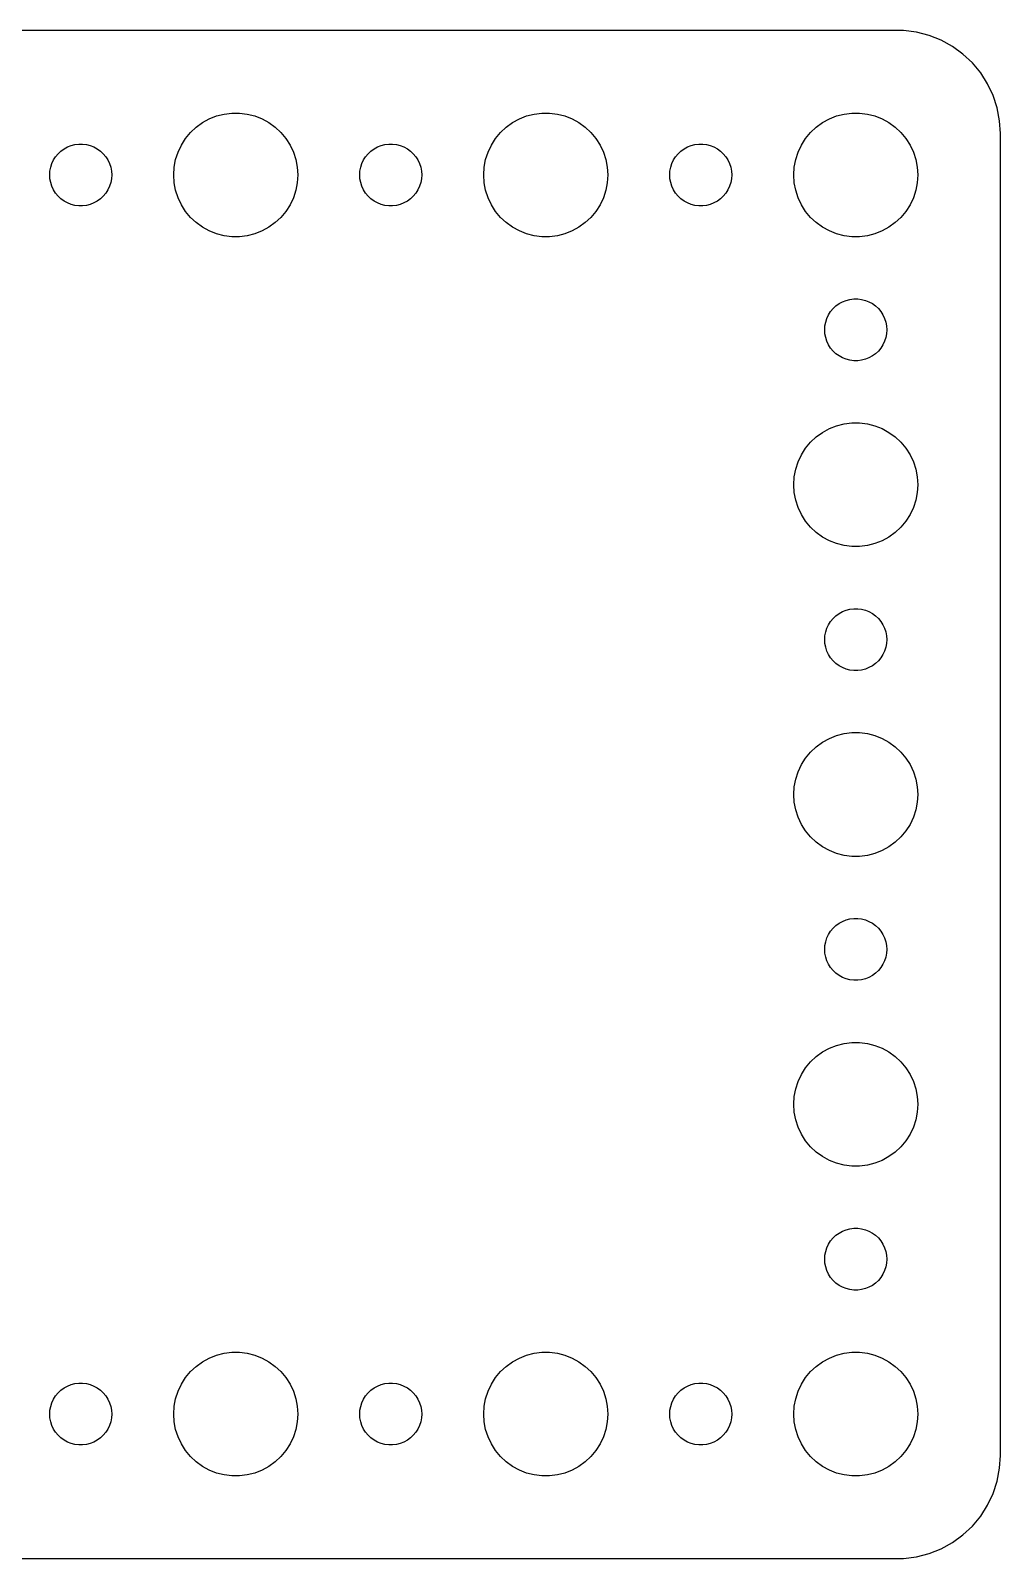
# Model space of a CAD drawing. Header units: metres. Extents: x -180 to 180, y -37 to 37.
# Drawn here: x 132.6 to 179.5, y -37 to 37 of the extents above; entities that cross this region are included whole.
import ezdxf

# ---------------------------------------------------------------- set-up
doc = ezdxf.new("R2010")
doc.units = ezdxf.units.M

msp = doc.modelspace()

# ---------------------------------------------------------------- linework, layer by layer
for p, q in [((174.814, 36.9901), (-174.814, 36.9901)), ((175.437, 36.9114), (174.814, 36.9901)), ((176.045, 36.7553), (175.437, 36.9114)), ((176.629, 36.5241), (176.045, 36.7553)), ((177.179, 36.2216), (176.629, 36.5241)), ((177.687, 35.8526), (177.179, 36.2216)), ((178.145, 35.4227), (177.687, 35.8526)), ((178.545, 34.9389), (178.145, 35.4227)), ((178.882, 34.4088), (178.545, 34.9389)), ((179.149, 33.8406), (178.882, 34.4088)), ((179.343, 33.2434), (179.149, 33.8406)), ((140.893, 32.533), (141.223, 32.7145)), ((141.223, 32.7145), (141.573, 32.8532)), ((141.573, 32.8532), (141.938, 32.9469)), ((141.938, 32.9469), (142.312, 32.9941)), ((142.312, 32.9941), (142.688, 32.9941)), ((142.688, 32.9941), (143.062, 32.9469)), ((143.062, 32.9469), (143.427, 32.8532)), ((143.427, 32.8532), (143.777, 32.7145)), ((143.777, 32.7145), (144.107, 32.533)), ((155.893, 32.533), (156.223, 32.7145)), ((156.223, 32.7145), (156.573, 32.8532)), ((156.573, 32.8532), (156.938, 32.9469)), ((156.938, 32.9469), (157.312, 32.9941)), ((157.312, 32.9941), (157.688, 32.9941)), ((157.688, 32.9941), (158.062, 32.9469)), ((158.062, 32.9469), (158.427, 32.8532)), ((158.427, 32.8532), (158.777, 32.7145)), ((158.777, 32.7145), (159.107, 32.533)), ((170.893, 32.533), (171.223, 32.7145)), ((171.223, 32.7145), (171.573, 32.8532)), ((171.573, 32.8532), (171.938, 32.9469)), ((171.938, 32.9469), (172.312, 32.9941)), ((172.312, 32.9941), (172.688, 32.9941)), ((172.688, 32.9941), (173.062, 32.9469)), ((173.062, 32.9469), (173.427, 32.8532)), ((173.427, 32.8532), (173.777, 32.7145)), ((173.777, 32.7145), (174.107, 32.533)), ((179.461, 32.6267), (179.343, 33.2434)), ((179.5, 32), (179.461, 32.6267)), ((140.073, 31.7634), (140.313, 32.0536)), ((140.313, 32.0536), (140.588, 32.3115)), ((140.588, 32.3115), (140.893, 32.533)), ((144.107, 32.533), (144.412, 32.3115)), ((144.412, 32.3115), (144.687, 32.0536)), ((144.687, 32.0536), (144.927, 31.7634)), ((155.073, 31.7634), (155.313, 32.0536)), ((155.313, 32.0536), (155.588, 32.3115)), ((155.588, 32.3115), (155.893, 32.533)), ((159.107, 32.533), (159.412, 32.3115)), ((159.412, 32.3115), (159.687, 32.0536)), ((159.687, 32.0536), (159.927, 31.7634)), ((170.073, 31.7634), (170.313, 32.0536)), ((170.313, 32.0536), (170.588, 32.3115)), ((170.588, 32.3115), (170.893, 32.533)), ((174.107, 32.533), (174.412, 32.3115)), ((174.412, 32.3115), (174.687, 32.0536)), ((174.687, 32.0536), (174.927, 31.7634)), ((179.5, -32), (179.5, 32)), ((133.907, 31.0268), (134.044, 31.1558)), ((134.044, 31.1558), (134.196, 31.2665)), ((134.196, 31.2665), (134.361, 31.3572)), ((134.361, 31.3572), (134.536, 31.4266)), ((134.536, 31.4266), (134.719, 31.4734)), ((134.719, 31.4734), (134.906, 31.497)), ((134.906, 31.497), (135.094, 31.497)), ((135.094, 31.497), (135.281, 31.4734)), ((135.281, 31.4734), (135.464, 31.4266)), ((135.464, 31.4266), (135.639, 31.3572)), ((135.639, 31.3572), (135.804, 31.2665)), ((135.804, 31.2665), (135.956, 31.1558)), ((135.956, 31.1558), (136.093, 31.0268)), ((139.594, 30.7461), (139.711, 31.1044)), ((139.711, 31.1044), (139.871, 31.4453)), ((139.871, 31.4453), (140.073, 31.7634)), ((144.927, 31.7634), (145.129, 31.4453)), ((145.129, 31.4453), (145.289, 31.1044)), ((145.289, 31.1044), (145.406, 30.7461)), ((148.907, 31.0268), (149.044, 31.1558)), ((149.044, 31.1558), (149.196, 31.2665)), ((149.196, 31.2665), (149.361, 31.3572)), ((149.361, 31.3572), (149.536, 31.4266)), ((149.536, 31.4266), (149.719, 31.4734)), ((149.719, 31.4734), (149.906, 31.497)), ((149.906, 31.497), (150.094, 31.497)), ((150.094, 31.497), (150.281, 31.4734)), ((150.281, 31.4734), (150.464, 31.4266)), ((150.464, 31.4266), (150.639, 31.3572)), ((150.639, 31.3572), (150.804, 31.2665)), ((150.804, 31.2665), (150.956, 31.1558)), ((150.956, 31.1558), (151.093, 31.0268)), ((154.594, 30.7461), (154.711, 31.1044)), ((154.711, 31.1044), (154.871, 31.4453)), ((154.871, 31.4453), (155.073, 31.7634)), ((159.927, 31.7634), (160.129, 31.4453)), ((160.129, 31.4453), (160.289, 31.1044)), ((160.289, 31.1044), (160.406, 30.7461)), ((163.907, 31.0268), (164.044, 31.1558)), ((164.044, 31.1558), (164.196, 31.2665)), ((164.196, 31.2665), (164.361, 31.3572)), ((164.361, 31.3572), (164.536, 31.4266)), ((164.536, 31.4266), (164.719, 31.4734)), ((164.719, 31.4734), (164.906, 31.497)), ((164.906, 31.497), (165.094, 31.497)), ((165.094, 31.497), (165.281, 31.4734)), ((165.281, 31.4734), (165.464, 31.4266)), ((165.464, 31.4266), (165.639, 31.3572)), ((165.639, 31.3572), (165.804, 31.2665)), ((165.804, 31.2665), (165.956, 31.1558)), ((165.956, 31.1558), (166.093, 31.0268)), ((169.594, 30.7461), (169.711, 31.1044)), ((169.711, 31.1044), (169.871, 31.4453)), ((169.871, 31.4453), (170.073, 31.7634)), ((174.927, 31.7634), (175.129, 31.4453)), ((175.129, 31.4453), (175.289, 31.1044)), ((175.289, 31.1044), (175.406, 30.7461)), ((133.512, 30.188), (133.547, 30.373)), ((133.547, 30.373), (133.605, 30.5522)), ((133.605, 30.5522), (133.686, 30.7226)), ((133.686, 30.7226), (133.786, 30.8817)), ((133.786, 30.8817), (133.907, 31.0268)), ((136.093, 31.0268), (136.214, 30.8817)), ((136.214, 30.8817), (136.314, 30.7226)), ((136.314, 30.7226), (136.395, 30.5522)), ((136.395, 30.5522), (136.453, 30.373)), ((136.453, 30.373), (136.488, 30.188)), ((139.5, 30), (139.524, 30.376)), ((139.524, 30.376), (139.594, 30.7461)), ((145.406, 30.7461), (145.476, 30.376)), ((145.476, 30.376), (145.5, 30)), ((148.512, 30.188), (148.547, 30.373)), ((148.547, 30.373), (148.605, 30.5522)), ((148.605, 30.5522), (148.686, 30.7226)), ((148.686, 30.7226), (148.786, 30.8817)), ((148.786, 30.8817), (148.907, 31.0268)), ((151.093, 31.0268), (151.214, 30.8817)), ((151.214, 30.8817), (151.314, 30.7226)), ((151.314, 30.7226), (151.395, 30.5522)), ((151.395, 30.5522), (151.453, 30.373)), ((151.453, 30.373), (151.488, 30.188)), ((154.5, 30), (154.524, 30.376)), ((154.524, 30.376), (154.594, 30.7461)), ((160.406, 30.7461), (160.476, 30.376)), ((160.476, 30.376), (160.5, 30)), ((163.512, 30.188), (163.547, 30.373)), ((163.547, 30.373), (163.605, 30.5522)), ((163.605, 30.5522), (163.686, 30.7226)), ((163.686, 30.7226), (163.786, 30.8817)), ((163.786, 30.8817), (163.907, 31.0268)), ((166.093, 31.0268), (166.214, 30.8817)), ((166.214, 30.8817), (166.314, 30.7226)), ((166.314, 30.7226), (166.395, 30.5522)), ((166.395, 30.5522), (166.453, 30.373)), ((166.453, 30.373), (166.488, 30.188)), ((169.5, 30), (169.524, 30.376)), ((169.524, 30.376), (169.594, 30.7461)), ((175.406, 30.7461), (175.476, 30.376)), ((175.476, 30.376), (175.5, 30)), ((133.5, 30), (133.512, 30.188)), ((133.512, 29.812), (133.5, 30)), ((133.547, 29.627), (133.512, 29.812)), ((133.605, 29.4478), (133.547, 29.627)), ((136.453, 29.627), (136.395, 29.4478)), ((136.488, 29.812), (136.453, 29.627)), ((136.488, 30.188), (136.5, 30)), ((136.5, 30), (136.488, 29.812)), ((139.524, 29.624), (139.5, 30)), ((139.594, 29.2539), (139.524, 29.624)), ((145.476, 29.624), (145.406, 29.2539)), ((145.5, 30), (145.476, 29.624)), ((148.5, 30), (148.512, 30.188)), ((148.512, 29.812), (148.5, 30)), ((148.547, 29.627), (148.512, 29.812)), ((148.605, 29.4478), (148.547, 29.627)), ((151.453, 29.627), (151.395, 29.4478)), ((151.488, 29.812), (151.453, 29.627)), ((151.488, 30.188), (151.5, 30)), ((151.5, 30), (151.488, 29.812)), ((154.524, 29.624), (154.5, 30)), ((154.594, 29.2539), (154.524, 29.624)), ((160.476, 29.624), (160.406, 29.2539)), ((160.5, 30), (160.476, 29.624)), ((163.5, 30), (163.512, 30.188)), ((163.512, 29.812), (163.5, 30)), ((163.547, 29.627), (163.512, 29.812)), ((163.605, 29.4478), (163.547, 29.627)), ((166.453, 29.627), (166.395, 29.4478)), ((166.488, 29.812), (166.453, 29.627)), ((166.488, 30.188), (166.5, 30)), ((166.5, 30), (166.488, 29.812)), ((169.524, 29.624), (169.5, 30)), ((169.594, 29.2539), (169.524, 29.624)), ((175.476, 29.624), (175.406, 29.2539)), ((175.5, 30), (175.476, 29.624)), ((133.686, 29.2774), (133.605, 29.4478)), ((133.786, 29.1183), (133.686, 29.2774)), ((133.907, 28.9732), (133.786, 29.1183)), ((134.044, 28.8442), (133.907, 28.9732)), ((136.093, 28.9732), (135.956, 28.8442)), ((136.214, 29.1183), (136.093, 28.9732)), ((136.314, 29.2774), (136.214, 29.1183)), ((136.395, 29.4478), (136.314, 29.2774)), ((139.711, 28.8956), (139.594, 29.2539)), ((139.871, 28.5547), (139.711, 28.8956)), ((145.289, 28.8956), (145.129, 28.5547)), ((145.406, 29.2539), (145.289, 28.8956)), ((148.686, 29.2774), (148.605, 29.4478)), ((148.786, 29.1183), (148.686, 29.2774)), ((148.907, 28.9732), (148.786, 29.1183)), ((149.044, 28.8442), (148.907, 28.9732)), ((151.093, 28.9732), (150.956, 28.8442)), ((151.214, 29.1183), (151.093, 28.9732)), ((151.314, 29.2774), (151.214, 29.1183)), ((151.395, 29.4478), (151.314, 29.2774)), ((154.711, 28.8956), (154.594, 29.2539)), ((154.871, 28.5547), (154.711, 28.8956)), ((160.289, 28.8956), (160.129, 28.5547)), ((160.406, 29.2539), (160.289, 28.8956)), ((163.686, 29.2774), (163.605, 29.4478)), ((163.786, 29.1183), (163.686, 29.2774)), ((163.907, 28.9732), (163.786, 29.1183)), ((164.044, 28.8442), (163.907, 28.9732)), ((166.093, 28.9732), (165.956, 28.8442)), ((166.214, 29.1183), (166.093, 28.9732)), ((166.314, 29.2774), (166.214, 29.1183)), ((166.395, 29.4478), (166.314, 29.2774)), ((169.711, 28.8956), (169.594, 29.2539)), ((169.871, 28.5547), (169.711, 28.8956)), ((175.289, 28.8956), (175.129, 28.5547)), ((175.406, 29.2539), (175.289, 28.8956)), ((134.196, 28.7335), (134.044, 28.8442)), ((134.361, 28.6427), (134.196, 28.7335)), ((134.536, 28.5734), (134.361, 28.6427)), ((134.719, 28.5266), (134.536, 28.5734)), ((134.906, 28.503), (134.719, 28.5266)), ((135.094, 28.503), (134.906, 28.503)), ((135.281, 28.5266), (135.094, 28.503)), ((135.464, 28.5734), (135.281, 28.5266)), ((135.639, 28.6427), (135.464, 28.5734)), ((135.804, 28.7335), (135.639, 28.6427)), ((135.956, 28.8442), (135.804, 28.7335)), ((140.073, 28.2366), (139.871, 28.5547)), ((140.313, 27.9464), (140.073, 28.2366)), ((144.927, 28.2366), (144.687, 27.9464)), ((145.129, 28.5547), (144.927, 28.2366)), ((149.196, 28.7335), (149.044, 28.8442)), ((149.361, 28.6427), (149.196, 28.7335)), ((149.536, 28.5734), (149.361, 28.6427)), ((149.719, 28.5266), (149.536, 28.5734)), ((149.906, 28.503), (149.719, 28.5266)), ((150.094, 28.503), (149.906, 28.503)), ((150.281, 28.5266), (150.094, 28.503)), ((150.464, 28.5734), (150.281, 28.5266)), ((150.639, 28.6427), (150.464, 28.5734)), ((150.804, 28.7335), (150.639, 28.6427)), ((150.956, 28.8442), (150.804, 28.7335)), ((155.073, 28.2366), (154.871, 28.5547)), ((155.313, 27.9464), (155.073, 28.2366)), ((159.927, 28.2366), (159.687, 27.9464)), ((160.129, 28.5547), (159.927, 28.2366)), ((164.196, 28.7335), (164.044, 28.8442)), ((164.361, 28.6427), (164.196, 28.7335)), ((164.536, 28.5734), (164.361, 28.6427)), ((164.719, 28.5266), (164.536, 28.5734)), ((164.906, 28.503), (164.719, 28.5266)), ((165.094, 28.503), (164.906, 28.503)), ((165.281, 28.5266), (165.094, 28.503)), ((165.464, 28.5734), (165.281, 28.5266)), ((165.639, 28.6427), (165.464, 28.5734)), ((165.804, 28.7335), (165.639, 28.6427)), ((165.956, 28.8442), (165.804, 28.7335)), ((170.073, 28.2366), (169.871, 28.5547)), ((170.313, 27.9464), (170.073, 28.2366)), ((174.927, 28.2366), (174.687, 27.9464)), ((175.129, 28.5547), (174.927, 28.2366)), ((140.588, 27.6884), (140.313, 27.9464)), ((140.893, 27.467), (140.588, 27.6884)), ((141.223, 27.2855), (140.893, 27.467)), ((144.107, 27.467), (143.777, 27.2855)), ((144.412, 27.6884), (144.107, 27.467)), ((144.687, 27.9464), (144.412, 27.6884)), ((155.588, 27.6884), (155.313, 27.9464)), ((155.893, 27.467), (155.588, 27.6884)), ((156.223, 27.2855), (155.893, 27.467)), ((159.107, 27.467), (158.777, 27.2855)), ((159.412, 27.6884), (159.107, 27.467)), ((159.687, 27.9464), (159.412, 27.6884)), ((170.588, 27.6884), (170.313, 27.9464)), ((170.893, 27.467), (170.588, 27.6884)), ((171.223, 27.2855), (170.893, 27.467)), ((174.107, 27.467), (173.777, 27.2855)), ((174.412, 27.6884), (174.107, 27.467)), ((174.687, 27.9464), (174.412, 27.6884)), ((141.573, 27.1468), (141.223, 27.2855)), ((141.938, 27.0531), (141.573, 27.1468)), ((142.312, 27.0059), (141.938, 27.0531)), ((142.688, 27.0059), (142.312, 27.0059)), ((143.062, 27.0531), (142.688, 27.0059)), ((143.427, 27.1468), (143.062, 27.0531)), ((143.777, 27.2855), (143.427, 27.1468)), ((156.573, 27.1468), (156.223, 27.2855)), ((156.938, 27.0531), (156.573, 27.1468)), ((157.312, 27.0059), (156.938, 27.0531)), ((157.688, 27.0059), (157.312, 27.0059)), ((158.062, 27.0531), (157.688, 27.0059)), ((158.427, 27.1468), (158.062, 27.0531)), ((158.777, 27.2855), (158.427, 27.1468)), ((171.573, 27.1468), (171.223, 27.2855)), ((171.938, 27.0531), (171.573, 27.1468)), ((172.312, 27.0059), (171.938, 27.0531)), ((172.688, 27.0059), (172.312, 27.0059)), ((173.062, 27.0531), (172.688, 27.0059)), ((173.427, 27.1468), (173.062, 27.0531)), ((173.777, 27.2855), (173.427, 27.1468)), ((171.544, 23.6558), (171.696, 23.7665)), ((171.696, 23.7665), (171.861, 23.8572)), ((171.861, 23.8572), (172.036, 23.9266)), ((172.036, 23.9266), (172.219, 23.9734)), ((172.219, 23.9734), (172.406, 23.997)), ((172.406, 23.997), (172.594, 23.997)), ((172.594, 23.997), (172.781, 23.9734)), ((172.781, 23.9734), (172.964, 23.9266)), ((172.964, 23.9266), (173.139, 23.8572)), ((173.139, 23.8572), (173.304, 23.7665)), ((173.304, 23.7665), (173.456, 23.6558)), ((171.047, 22.873), (171.105, 23.0522)), ((171.105, 23.0522), (171.186, 23.2226)), ((171.186, 23.2226), (171.286, 23.3817)), ((171.286, 23.3817), (171.407, 23.5268)), ((171.407, 23.5268), (171.544, 23.6558)), ((173.456, 23.6558), (173.593, 23.5268)), ((173.593, 23.5268), (173.714, 23.3817)), ((173.714, 23.3817), (173.814, 23.2226)), ((173.814, 23.2226), (173.895, 23.0522)), ((173.895, 23.0522), (173.953, 22.873)), ((171, 22.5), (171.012, 22.688)), ((171.012, 22.312), (171, 22.5)), ((171.012, 22.688), (171.047, 22.873)), ((171.047, 22.127), (171.012, 22.312)), ((173.953, 22.873), (173.988, 22.688)), ((173.988, 22.312), (173.953, 22.127)), ((173.988, 22.688), (174, 22.5)), ((174, 22.5), (173.988, 22.312)), ((171.105, 21.9478), (171.047, 22.127)), ((171.186, 21.7774), (171.105, 21.9478)), ((171.286, 21.6183), (171.186, 21.7774)), ((171.407, 21.4732), (171.286, 21.6183)), ((171.544, 21.3442), (171.407, 21.4732)), ((173.593, 21.4732), (173.456, 21.3442)), ((173.714, 21.6183), (173.593, 21.4732)), ((173.814, 21.7774), (173.714, 21.6183)), ((173.895, 21.9478), (173.814, 21.7774)), ((173.953, 22.127), (173.895, 21.9478)), ((171.696, 21.2335), (171.544, 21.3442)), ((171.861, 21.1427), (171.696, 21.2335)), ((172.036, 21.0734), (171.861, 21.1427)), ((172.219, 21.0266), (172.036, 21.0734)), ((172.406, 21.003), (172.219, 21.0266)), ((172.594, 21.003), (172.406, 21.003)), ((172.781, 21.0266), (172.594, 21.003)), ((172.964, 21.0734), (172.781, 21.0266)), ((173.139, 21.1427), (172.964, 21.0734)), ((173.304, 21.2335), (173.139, 21.1427)), ((173.456, 21.3442), (173.304, 21.2335)), ((171.223, 17.7145), (171.573, 17.8532)), ((171.573, 17.8532), (171.938, 17.9469)), ((171.938, 17.9469), (172.312, 17.9941)), ((172.312, 17.9941), (172.688, 17.9941)), ((172.688, 17.9941), (173.062, 17.9469)), ((173.062, 17.9469), (173.427, 17.8532)), ((173.427, 17.8532), (173.777, 17.7145)), ((170.073, 16.7634), (170.313, 17.0536)), ((170.313, 17.0536), (170.588, 17.3115)), ((170.588, 17.3115), (170.893, 17.533)), ((170.893, 17.533), (171.223, 17.7145)), ((173.777, 17.7145), (174.107, 17.533)), ((174.107, 17.533), (174.412, 17.3115)), ((174.412, 17.3115), (174.687, 17.0536)), ((174.687, 17.0536), (174.927, 16.7634)), ((169.711, 16.1044), (169.871, 16.4453)), ((169.871, 16.4453), (170.073, 16.7634)), ((174.927, 16.7634), (175.129, 16.4453)), ((175.129, 16.4453), (175.289, 16.1044)), ((169.524, 15.376), (169.594, 15.7461)), ((169.594, 15.7461), (169.711, 16.1044)), ((175.289, 16.1044), (175.406, 15.7461)), ((175.406, 15.7461), (175.476, 15.376)), ((169.5, 15), (169.524, 15.376)), ((169.524, 14.624), (169.5, 15)), ((175.476, 15.376), (175.5, 15)), ((175.5, 15), (175.476, 14.624)), ((169.594, 14.2539), (169.524, 14.624)), ((169.711, 13.8956), (169.594, 14.2539)), ((175.406, 14.2539), (175.289, 13.8956)), ((175.476, 14.624), (175.406, 14.2539)), ((169.871, 13.5547), (169.711, 13.8956)), ((170.073, 13.2366), (169.871, 13.5547)), ((175.129, 13.5547), (174.927, 13.2366)), ((175.289, 13.8956), (175.129, 13.5547)), ((170.313, 12.9464), (170.073, 13.2366)), ((170.588, 12.6884), (170.313, 12.9464)), ((170.893, 12.467), (170.588, 12.6884)), ((174.412, 12.6884), (174.107, 12.467)), ((174.687, 12.9464), (174.412, 12.6884)), ((174.927, 13.2366), (174.687, 12.9464)), ((171.223, 12.2855), (170.893, 12.467)), ((171.573, 12.1468), (171.223, 12.2855)), ((171.938, 12.0531), (171.573, 12.1468)), ((172.312, 12.0059), (171.938, 12.0531)), ((172.688, 12.0059), (172.312, 12.0059)), ((173.062, 12.0531), (172.688, 12.0059)), ((173.427, 12.1468), (173.062, 12.0531)), ((173.777, 12.2855), (173.427, 12.1468)), ((174.107, 12.467), (173.777, 12.2855)), ((171.861, 8.85724), (172.036, 8.92657)), ((172.036, 8.92657), (172.219, 8.97342)), ((172.219, 8.97342), (172.406, 8.99704)), ((172.406, 8.99704), (172.594, 8.99704)), ((172.594, 8.99704), (172.781, 8.97342)), ((172.781, 8.97342), (172.964, 8.92657)), ((172.964, 8.92657), (173.139, 8.85724)), ((171.105, 8.05219), (171.186, 8.22263)), ((171.186, 8.22263), (171.286, 8.38167)), ((171.286, 8.38167), (171.407, 8.52681)), ((171.407, 8.52681), (171.544, 8.65576)), ((171.544, 8.65576), (171.696, 8.76648)), ((171.696, 8.76648), (171.861, 8.85724)), ((173.139, 8.85724), (173.304, 8.76648)), ((173.304, 8.76648), (173.456, 8.65576)), ((173.456, 8.65576), (173.593, 8.52681)), ((173.593, 8.52681), (173.714, 8.38167)), ((173.714, 8.38167), (173.814, 8.22263)), ((173.814, 8.22263), (173.895, 8.05219)), ((171, 7.5), (171.012, 7.68799)), ((171.012, 7.312), (171, 7.5)), ((171.012, 7.68799), (171.047, 7.87303)), ((171.047, 7.87303), (171.105, 8.05219)), ((173.895, 8.05219), (173.953, 7.87303)), ((173.953, 7.87303), (173.988, 7.68799)), ((173.988, 7.68799), (174, 7.5)), ((174, 7.5), (173.988, 7.312)), ((171.047, 7.12695), (171.012, 7.312)), ((171.105, 6.9478), (171.047, 7.12695)), ((171.186, 6.77736), (171.105, 6.9478)), ((171.286, 6.61832), (171.186, 6.77736)), ((173.814, 6.77736), (173.714, 6.61832)), ((173.895, 6.9478), (173.814, 6.77736)), ((173.953, 7.12695), (173.895, 6.9478)), ((173.988, 7.312), (173.953, 7.12695)), ((171.407, 6.47318), (171.286, 6.61832)), ((171.544, 6.34422), (171.407, 6.47318)), ((171.696, 6.23351), (171.544, 6.34422)), ((171.861, 6.14275), (171.696, 6.23351)), ((172.036, 6.07341), (171.861, 6.14275)), ((172.219, 6.02657), (172.036, 6.07341)), ((172.406, 6.00294), (172.219, 6.02657)), ((172.594, 6.00294), (172.406, 6.00294)), ((172.781, 6.02657), (172.594, 6.00294)), ((172.964, 6.07341), (172.781, 6.02657)), ((173.139, 6.14275), (172.964, 6.07341)), ((173.304, 6.23351), (173.139, 6.14275)), ((173.456, 6.34422), (173.304, 6.23351)), ((173.593, 6.47318), (173.456, 6.34422)), ((173.714, 6.61832), (173.593, 6.47318)), ((171.938, 2.94685), (172.312, 2.99408)), ((172.312, 2.99408), (172.688, 2.99408)), ((172.688, 2.99408), (173.062, 2.94685)), ((170.313, 2.05363), (170.588, 2.31154)), ((170.588, 2.31154), (170.893, 2.53297)), ((170.893, 2.53297), (171.223, 2.71448)), ((171.223, 2.71448), (171.573, 2.85316)), ((171.573, 2.85316), (171.938, 2.94685)), ((173.062, 2.94685), (173.427, 2.85316)), ((173.427, 2.85316), (173.777, 2.71448)), ((173.777, 2.71448), (174.107, 2.53297)), ((174.107, 2.53297), (174.412, 2.31154)), ((174.412, 2.31154), (174.687, 2.05363)), ((169.871, 1.44525), (170.073, 1.76335)), ((170.073, 1.76335), (170.313, 2.05363)), ((174.687, 2.05363), (174.927, 1.76335)), ((174.927, 1.76335), (175.129, 1.44525)), ((169.524, 0.37599), (169.594, 0.74606)), ((169.594, 0.74606), (169.711, 1.10437)), ((169.711, 1.10437), (169.871, 1.44525)), ((175.129, 1.44525), (175.289, 1.10437)), ((175.289, 1.10437), (175.406, 0.74606)), ((175.406, 0.74606), (175.476, 0.37599)), ((169.5, 0), (169.524, 0.37599)), ((169.524, -0.37599), (169.5, 0)), ((175.476, 0.37599), (175.5, 0)), ((175.5, 0), (175.476, -0.37599)), ((169.594, -0.74606), (169.524, -0.37599)), ((175.476, -0.37599), (175.406, -0.74606)), ((169.711, -1.10437), (169.594, -0.74606)), ((169.871, -1.44525), (169.711, -1.10437)), ((170.073, -1.76335), (169.871, -1.44525)), ((175.129, -1.44525), (174.927, -1.76335)), ((175.289, -1.10437), (175.129, -1.44525)), ((175.406, -0.74606), (175.289, -1.10437)), ((170.313, -2.05363), (170.073, -1.76335)), ((170.588, -2.31154), (170.313, -2.05363)), ((174.687, -2.05363), (174.412, -2.31154)), ((174.927, -1.76335), (174.687, -2.05363)), ((170.893, -2.53297), (170.588, -2.31154)), ((171.223, -2.71448), (170.893, -2.53297)), ((171.573, -2.85316), (171.223, -2.71448)), ((171.938, -2.94685), (171.573, -2.85316)), ((172.312, -2.99408), (171.938, -2.94685)), ((173.062, -2.94685), (172.688, -2.99408)), ((173.427, -2.85316), (173.062, -2.94685)), ((173.777, -2.71448), (173.427, -2.85316)), ((174.107, -2.53297), (173.777, -2.71448)), ((174.412, -2.31154), (174.107, -2.53297)), ((172.688, -2.99408), (172.312, -2.99408)), ((171.186, -6.77736), (171.286, -6.61832)), ((171.286, -6.61832), (171.407, -6.47318)), ((171.407, -6.47318), (171.544, -6.34422)), ((171.544, -6.34422), (171.696, -6.23351)), ((171.696, -6.23351), (171.861, -6.14275)), ((171.861, -6.14275), (172.036, -6.07341)), ((172.036, -6.07341), (172.219, -6.02657)), ((172.219, -6.02657), (172.406, -6.00294)), ((172.406, -6.00294), (172.594, -6.00294)), ((172.594, -6.00294), (172.781, -6.02657)), ((172.781, -6.02657), (172.964, -6.07341)), ((172.964, -6.07341), (173.139, -6.14275)), ((173.139, -6.14275), (173.304, -6.23351)), ((173.304, -6.23351), (173.456, -6.34422)), ((173.456, -6.34422), (173.593, -6.47318)), ((173.593, -6.47318), (173.714, -6.61832)), ((173.714, -6.61832), (173.814, -6.77736)), ((171, -7.5), (171.012, -7.312)), ((171.012, -7.312), (171.047, -7.12695)), ((171.047, -7.12695), (171.105, -6.9478)), ((171.105, -6.9478), (171.186, -6.77736)), ((173.814, -6.77736), (173.895, -6.9478)), ((173.895, -6.9478), (173.953, -7.12695)), ((173.953, -7.12695), (173.988, -7.312)), ((173.988, -7.312), (174, -7.5)), ((171.012, -7.68799), (171, -7.5)), ((171.047, -7.87303), (171.012, -7.68799)), ((171.105, -8.05219), (171.047, -7.87303)), ((171.186, -8.22263), (171.105, -8.05219)), ((173.895, -8.05219), (173.814, -8.22263)), ((173.953, -7.87303), (173.895, -8.05219)), ((173.988, -7.68799), (173.953, -7.87303)), ((174, -7.5), (173.988, -7.68799)), ((171.286, -8.38167), (171.186, -8.22263)), ((171.407, -8.52681), (171.286, -8.38167)), ((171.544, -8.65576), (171.407, -8.52681)), ((171.696, -8.76648), (171.544, -8.65576)), ((171.861, -8.85724), (171.696, -8.76648)), ((172.036, -8.92657), (171.861, -8.85724)), ((173.139, -8.85724), (172.964, -8.92657)), ((173.304, -8.76648), (173.139, -8.85724)), ((173.456, -8.65576), (173.304, -8.76648)), ((173.593, -8.52681), (173.456, -8.65576)), ((173.714, -8.38167), (173.593, -8.52681)), ((173.814, -8.22263), (173.714, -8.38167)), ((172.219, -8.97342), (172.036, -8.92657)), ((172.406, -8.99704), (172.219, -8.97342)), ((172.594, -8.99704), (172.406, -8.99704)), ((172.781, -8.97342), (172.594, -8.99704)), ((172.964, -8.92657), (172.781, -8.97342)), ((170.588, -12.6884), (170.893, -12.467)), ((170.893, -12.467), (171.223, -12.2855)), ((171.223, -12.2855), (171.573, -12.1468)), ((171.573, -12.1468), (171.938, -12.0531)), ((171.938, -12.0531), (172.312, -12.0059)), ((172.312, -12.0059), (172.688, -12.0059)), ((172.688, -12.0059), (173.062, -12.0531)), ((173.062, -12.0531), (173.427, -12.1468)), ((173.427, -12.1468), (173.777, -12.2855)), ((173.777, -12.2855), (174.107, -12.467)), ((174.107, -12.467), (174.412, -12.6884)), ((169.871, -13.5547), (170.073, -13.2366)), ((170.073, -13.2366), (170.313, -12.9464)), ((170.313, -12.9464), (170.588, -12.6884)), ((174.412, -12.6884), (174.687, -12.9464)), ((174.687, -12.9464), (174.927, -13.2366)), ((174.927, -13.2366), (175.129, -13.5547)), ((169.594, -14.2539), (169.711, -13.8956)), ((169.711, -13.8956), (169.871, -13.5547)), ((175.129, -13.5547), (175.289, -13.8956)), ((175.289, -13.8956), (175.406, -14.2539)), ((169.5, -15), (169.524, -14.624)), ((169.524, -14.624), (169.594, -14.2539)), ((175.406, -14.2539), (175.476, -14.624)), ((175.476, -14.624), (175.5, -15)), ((169.524, -15.376), (169.5, -15)), ((169.594, -15.7461), (169.524, -15.376)), ((175.476, -15.376), (175.406, -15.7461)), ((175.5, -15), (175.476, -15.376)), ((169.711, -16.1044), (169.594, -15.7461)), ((169.871, -16.4453), (169.711, -16.1044)), ((175.289, -16.1044), (175.129, -16.4453)), ((175.406, -15.7461), (175.289, -16.1044)), ((170.073, -16.7634), (169.871, -16.4453)), ((170.313, -17.0536), (170.073, -16.7634)), ((174.927, -16.7634), (174.687, -17.0536)), ((175.129, -16.4453), (174.927, -16.7634)), ((170.588, -17.3115), (170.313, -17.0536)), ((170.893, -17.533), (170.588, -17.3115)), ((171.223, -17.7145), (170.893, -17.533)), ((171.573, -17.8532), (171.223, -17.7145)), ((173.777, -17.7145), (173.427, -17.8532)), ((174.107, -17.533), (173.777, -17.7145)), ((174.412, -17.3115), (174.107, -17.533)), ((174.687, -17.0536), (174.412, -17.3115)), ((171.938, -17.9469), (171.573, -17.8532)), ((172.312, -17.9941), (171.938, -17.9469)), ((172.688, -17.9941), (172.312, -17.9941)), ((173.062, -17.9469), (172.688, -17.9941)), ((173.427, -17.8532), (173.062, -17.9469)), ((171.407, -21.4732), (171.544, -21.3442)), ((171.544, -21.3442), (171.696, -21.2335)), ((171.696, -21.2335), (171.861, -21.1427)), ((171.861, -21.1427), (172.036, -21.0734)), ((172.036, -21.0734), (172.219, -21.0266)), ((172.219, -21.0266), (172.406, -21.003)), ((172.406, -21.003), (172.594, -21.003)), ((172.594, -21.003), (172.781, -21.0266)), ((172.781, -21.0266), (172.964, -21.0734)), ((172.964, -21.0734), (173.139, -21.1427)), ((173.139, -21.1427), (173.304, -21.2335)), ((173.304, -21.2335), (173.456, -21.3442)), ((173.456, -21.3442), (173.593, -21.4732)), ((171.012, -22.312), (171.047, -22.127)), ((171.047, -22.127), (171.105, -21.9478)), ((171.105, -21.9478), (171.186, -21.7774)), ((171.186, -21.7774), (171.286, -21.6183)), ((171.286, -21.6183), (171.407, -21.4732)), ((173.593, -21.4732), (173.714, -21.6183)), ((173.714, -21.6183), (173.814, -21.7774)), ((173.814, -21.7774), (173.895, -21.9478)), ((173.895, -21.9478), (173.953, -22.127)), ((173.953, -22.127), (173.988, -22.312)), ((171, -22.5), (171.012, -22.312)), ((171.012, -22.688), (171, -22.5)), ((171.047, -22.873), (171.012, -22.688)), ((171.105, -23.0522), (171.047, -22.873)), ((173.953, -22.873), (173.895, -23.0522)), ((173.988, -22.688), (173.953, -22.873)), ((173.988, -22.312), (174, -22.5)), ((174, -22.5), (173.988, -22.688)), ((171.186, -23.2226), (171.105, -23.0522)), ((171.286, -23.3817), (171.186, -23.2226)), ((171.407, -23.5268), (171.286, -23.3817)), ((171.544, -23.6558), (171.407, -23.5268)), ((171.696, -23.7665), (171.544, -23.6558)), ((173.456, -23.6558), (173.304, -23.7665)), ((173.593, -23.5268), (173.456, -23.6558)), ((173.714, -23.3817), (173.593, -23.5268)), ((173.814, -23.2226), (173.714, -23.3817)), ((173.895, -23.0522), (173.814, -23.2226)), ((171.861, -23.8572), (171.696, -23.7665)), ((172.036, -23.9266), (171.861, -23.8572)), ((172.219, -23.9734), (172.036, -23.9266)), ((172.406, -23.997), (172.219, -23.9734)), ((172.594, -23.997), (172.406, -23.997)), ((172.781, -23.9734), (172.594, -23.997)), ((172.964, -23.9266), (172.781, -23.9734)), ((173.139, -23.8572), (172.964, -23.9266)), ((173.304, -23.7665), (173.139, -23.8572)), ((140.893, -27.467), (141.223, -27.2855)), ((141.223, -27.2855), (141.573, -27.1468)), ((141.573, -27.1468), (141.938, -27.0531)), ((141.938, -27.0531), (142.312, -27.0059)), ((142.312, -27.0059), (142.688, -27.0059)), ((142.688, -27.0059), (143.062, -27.0531)), ((143.062, -27.0531), (143.427, -27.1468)), ((143.427, -27.1468), (143.777, -27.2855)), ((143.777, -27.2855), (144.107, -27.467)), ((155.893, -27.467), (156.223, -27.2855)), ((156.223, -27.2855), (156.573, -27.1468)), ((156.573, -27.1468), (156.938, -27.0531)), ((156.938, -27.0531), (157.312, -27.0059)), ((157.312, -27.0059), (157.688, -27.0059)), ((157.688, -27.0059), (158.062, -27.0531)), ((158.062, -27.0531), (158.427, -27.1468)), ((158.427, -27.1468), (158.777, -27.2855)), ((158.777, -27.2855), (159.107, -27.467)), ((170.893, -27.467), (171.223, -27.2855)), ((171.223, -27.2855), (171.573, -27.1468)), ((171.573, -27.1468), (171.938, -27.0531)), ((171.938, -27.0531), (172.312, -27.0059)), ((172.312, -27.0059), (172.688, -27.0059)), ((172.688, -27.0059), (173.062, -27.0531)), ((173.062, -27.0531), (173.427, -27.1468)), ((173.427, -27.1468), (173.777, -27.2855)), ((173.777, -27.2855), (174.107, -27.467)), ((140.073, -28.2366), (140.313, -27.9464)), ((140.313, -27.9464), (140.588, -27.6884)), ((140.588, -27.6884), (140.893, -27.467)), ((144.107, -27.467), (144.412, -27.6884)), ((144.412, -27.6884), (144.687, -27.9464)), ((144.687, -27.9464), (144.927, -28.2366)), ((155.073, -28.2366), (155.313, -27.9464)), ((155.313, -27.9464), (155.588, -27.6884)), ((155.588, -27.6884), (155.893, -27.467)), ((159.107, -27.467), (159.412, -27.6884)), ((159.412, -27.6884), (159.687, -27.9464)), ((159.687, -27.9464), (159.927, -28.2366)), ((170.073, -28.2366), (170.313, -27.9464)), ((170.313, -27.9464), (170.588, -27.6884)), ((170.588, -27.6884), (170.893, -27.467)), ((174.107, -27.467), (174.412, -27.6884)), ((174.412, -27.6884), (174.687, -27.9464)), ((174.687, -27.9464), (174.927, -28.2366)), ((133.907, -28.9732), (134.044, -28.8442)), ((134.044, -28.8442), (134.196, -28.7335)), ((134.196, -28.7335), (134.361, -28.6427)), ((134.361, -28.6427), (134.536, -28.5734)), ((134.536, -28.5734), (134.719, -28.5266)), ((134.719, -28.5266), (134.906, -28.503)), ((134.906, -28.503), (135.094, -28.503)), ((135.094, -28.503), (135.281, -28.5266)), ((135.281, -28.5266), (135.464, -28.5734)), ((135.464, -28.5734), (135.639, -28.6427)), ((135.639, -28.6427), (135.804, -28.7335)), ((135.804, -28.7335), (135.956, -28.8442)), ((135.956, -28.8442), (136.093, -28.9732)), ((139.711, -28.8956), (139.871, -28.5547)), ((139.871, -28.5547), (140.073, -28.2366)), ((144.927, -28.2366), (145.129, -28.5547)), ((145.129, -28.5547), (145.289, -28.8956)), ((148.907, -28.9732), (149.044, -28.8442)), ((149.044, -28.8442), (149.196, -28.7335)), ((149.196, -28.7335), (149.361, -28.6427)), ((149.361, -28.6427), (149.536, -28.5734)), ((149.536, -28.5734), (149.719, -28.5266)), ((149.719, -28.5266), (149.906, -28.503)), ((149.906, -28.503), (150.094, -28.503)), ((150.094, -28.503), (150.281, -28.5266)), ((150.281, -28.5266), (150.464, -28.5734)), ((150.464, -28.5734), (150.639, -28.6427)), ((150.639, -28.6427), (150.804, -28.7335)), ((150.804, -28.7335), (150.956, -28.8442)), ((150.956, -28.8442), (151.093, -28.9732)), ((154.711, -28.8956), (154.871, -28.5547)), ((154.871, -28.5547), (155.073, -28.2366)), ((159.927, -28.2366), (160.129, -28.5547)), ((160.129, -28.5547), (160.289, -28.8956)), ((163.907, -28.9732), (164.044, -28.8442)), ((164.044, -28.8442), (164.196, -28.7335)), ((164.196, -28.7335), (164.361, -28.6427)), ((164.361, -28.6427), (164.536, -28.5734)), ((164.536, -28.5734), (164.719, -28.5266)), ((164.719, -28.5266), (164.906, -28.503)), ((164.906, -28.503), (165.094, -28.503)), ((165.094, -28.503), (165.281, -28.5266)), ((165.281, -28.5266), (165.464, -28.5734)), ((165.464, -28.5734), (165.639, -28.6427)), ((165.639, -28.6427), (165.804, -28.7335)), ((165.804, -28.7335), (165.956, -28.8442)), ((165.956, -28.8442), (166.093, -28.9732)), ((169.711, -28.8956), (169.871, -28.5547)), ((169.871, -28.5547), (170.073, -28.2366)), ((174.927, -28.2366), (175.129, -28.5547)), ((175.129, -28.5547), (175.289, -28.8956)), ((133.547, -29.627), (133.605, -29.4478)), ((133.605, -29.4478), (133.686, -29.2774)), ((133.686, -29.2774), (133.786, -29.1183)), ((133.786, -29.1183), (133.907, -28.9732)), ((136.093, -28.9732), (136.214, -29.1183)), ((136.214, -29.1183), (136.314, -29.2774)), ((136.314, -29.2774), (136.395, -29.4478)), ((136.395, -29.4478), (136.453, -29.627)), ((139.524, -29.624), (139.594, -29.2539)), ((139.594, -29.2539), (139.711, -28.8956)), ((145.289, -28.8956), (145.406, -29.2539)), ((145.406, -29.2539), (145.476, -29.624)), ((148.547, -29.627), (148.605, -29.4478)), ((148.605, -29.4478), (148.686, -29.2774)), ((148.686, -29.2774), (148.786, -29.1183)), ((148.786, -29.1183), (148.907, -28.9732)), ((151.093, -28.9732), (151.214, -29.1183)), ((151.214, -29.1183), (151.314, -29.2774)), ((151.314, -29.2774), (151.395, -29.4478)), ((151.395, -29.4478), (151.453, -29.627)), ((154.524, -29.624), (154.594, -29.2539)), ((154.594, -29.2539), (154.711, -28.8956)), ((160.289, -28.8956), (160.406, -29.2539)), ((160.406, -29.2539), (160.476, -29.624)), ((163.547, -29.627), (163.605, -29.4478)), ((163.605, -29.4478), (163.686, -29.2774)), ((163.686, -29.2774), (163.786, -29.1183)), ((163.786, -29.1183), (163.907, -28.9732)), ((166.093, -28.9732), (166.214, -29.1183)), ((166.214, -29.1183), (166.314, -29.2774)), ((166.314, -29.2774), (166.395, -29.4478)), ((166.395, -29.4478), (166.453, -29.627)), ((169.524, -29.624), (169.594, -29.2539)), ((169.594, -29.2539), (169.711, -28.8956)), ((175.289, -28.8956), (175.406, -29.2539)), ((175.406, -29.2539), (175.476, -29.624)), ((133.5, -30), (133.512, -29.812)), ((133.512, -30.188), (133.5, -30)), ((133.512, -29.812), (133.547, -29.627)), ((133.547, -30.373), (133.512, -30.188)), ((136.453, -29.627), (136.488, -29.812)), ((136.488, -30.188), (136.453, -30.373)), ((136.488, -29.812), (136.5, -30)), ((136.5, -30), (136.488, -30.188)), ((139.5, -30), (139.524, -29.624)), ((139.524, -30.376), (139.5, -30)), ((145.476, -29.624), (145.5, -30)), ((145.5, -30), (145.476, -30.376)), ((148.5, -30), (148.512, -29.812)), ((148.512, -30.188), (148.5, -30)), ((148.512, -29.812), (148.547, -29.627)), ((148.547, -30.373), (148.512, -30.188)), ((151.453, -29.627), (151.488, -29.812)), ((151.488, -30.188), (151.453, -30.373)), ((151.488, -29.812), (151.5, -30)), ((151.5, -30), (151.488, -30.188)), ((154.5, -30), (154.524, -29.624)), ((154.524, -30.376), (154.5, -30)), ((160.476, -29.624), (160.5, -30)), ((160.5, -30), (160.476, -30.376)), ((163.5, -30), (163.512, -29.812)), ((163.512, -30.188), (163.5, -30)), ((163.512, -29.812), (163.547, -29.627)), ((163.547, -30.373), (163.512, -30.188)), ((166.453, -29.627), (166.488, -29.812)), ((166.488, -30.188), (166.453, -30.373)), ((166.488, -29.812), (166.5, -30)), ((166.5, -30), (166.488, -30.188)), ((169.5, -30), (169.524, -29.624)), ((169.524, -30.376), (169.5, -30)), ((175.476, -29.624), (175.5, -30)), ((175.5, -30), (175.476, -30.376)), ((133.605, -30.5522), (133.547, -30.373)), ((133.686, -30.7226), (133.605, -30.5522)), ((133.786, -30.8817), (133.686, -30.7226)), ((133.907, -31.0268), (133.786, -30.8817)), ((134.044, -31.1558), (133.907, -31.0268)), ((136.093, -31.0268), (135.956, -31.1558)), ((136.214, -30.8817), (136.093, -31.0268)), ((136.314, -30.7226), (136.214, -30.8817)), ((136.395, -30.5522), (136.314, -30.7226)), ((136.453, -30.373), (136.395, -30.5522)), ((139.594, -30.7461), (139.524, -30.376)), ((139.711, -31.1044), (139.594, -30.7461)), ((145.406, -30.7461), (145.289, -31.1044)), ((145.476, -30.376), (145.406, -30.7461)), ((148.605, -30.5522), (148.547, -30.373)), ((148.686, -30.7226), (148.605, -30.5522)), ((148.786, -30.8817), (148.686, -30.7226)), ((148.907, -31.0268), (148.786, -30.8817)), ((149.044, -31.1558), (148.907, -31.0268)), ((151.093, -31.0268), (150.956, -31.1558)), ((151.214, -30.8817), (151.093, -31.0268)), ((151.314, -30.7226), (151.214, -30.8817)), ((151.395, -30.5522), (151.314, -30.7226)), ((151.453, -30.373), (151.395, -30.5522)), ((154.594, -30.7461), (154.524, -30.376)), ((154.711, -31.1044), (154.594, -30.7461)), ((160.406, -30.7461), (160.289, -31.1044)), ((160.476, -30.376), (160.406, -30.7461)), ((163.605, -30.5522), (163.547, -30.373)), ((163.686, -30.7226), (163.605, -30.5522)), ((163.786, -30.8817), (163.686, -30.7226)), ((163.907, -31.0268), (163.786, -30.8817)), ((164.044, -31.1558), (163.907, -31.0268)), ((166.093, -31.0268), (165.956, -31.1558)), ((166.214, -30.8817), (166.093, -31.0268)), ((166.314, -30.7226), (166.214, -30.8817)), ((166.395, -30.5522), (166.314, -30.7226)), ((166.453, -30.373), (166.395, -30.5522)), ((169.594, -30.7461), (169.524, -30.376)), ((169.711, -31.1044), (169.594, -30.7461)), ((175.406, -30.7461), (175.289, -31.1044)), ((175.476, -30.376), (175.406, -30.7461)), ((134.196, -31.2665), (134.044, -31.1558)), ((134.361, -31.3572), (134.196, -31.2665)), ((134.536, -31.4266), (134.361, -31.3572)), ((134.719, -31.4734), (134.536, -31.4266)), ((134.906, -31.497), (134.719, -31.4734)), ((135.094, -31.497), (134.906, -31.497)), ((135.281, -31.4734), (135.094, -31.497)), ((135.464, -31.4266), (135.281, -31.4734)), ((135.639, -31.3572), (135.464, -31.4266)), ((135.804, -31.2665), (135.639, -31.3572)), ((135.956, -31.1558), (135.804, -31.2665)), ((139.871, -31.4453), (139.711, -31.1044)), ((140.073, -31.7634), (139.871, -31.4453)), ((140.313, -32.0536), (140.073, -31.7634)), ((144.927, -31.7634), (144.687, -32.0536)), ((145.129, -31.4453), (144.927, -31.7634)), ((145.289, -31.1044), (145.129, -31.4453)), ((149.196, -31.2665), (149.044, -31.1558)), ((149.361, -31.3572), (149.196, -31.2665)), ((149.536, -31.4266), (149.361, -31.3572)), ((149.719, -31.4734), (149.536, -31.4266)), ((149.906, -31.497), (149.719, -31.4734)), ((150.094, -31.497), (149.906, -31.497)), ((150.281, -31.4734), (150.094, -31.497)), ((150.464, -31.4266), (150.281, -31.4734)), ((150.639, -31.3572), (150.464, -31.4266)), ((150.804, -31.2665), (150.639, -31.3572)), ((150.956, -31.1558), (150.804, -31.2665)), ((154.871, -31.4453), (154.711, -31.1044)), ((155.073, -31.7634), (154.871, -31.4453)), ((155.313, -32.0536), (155.073, -31.7634)), ((159.927, -31.7634), (159.687, -32.0536)), ((160.129, -31.4453), (159.927, -31.7634)), ((160.289, -31.1044), (160.129, -31.4453)), ((164.196, -31.2665), (164.044, -31.1558)), ((164.361, -31.3572), (164.196, -31.2665)), ((164.536, -31.4266), (164.361, -31.3572)), ((164.719, -31.4734), (164.536, -31.4266)), ((164.906, -31.497), (164.719, -31.4734)), ((165.094, -31.497), (164.906, -31.497)), ((165.281, -31.4734), (165.094, -31.497)), ((165.464, -31.4266), (165.281, -31.4734)), ((165.639, -31.3572), (165.464, -31.4266)), ((165.804, -31.2665), (165.639, -31.3572)), ((165.956, -31.1558), (165.804, -31.2665)), ((169.871, -31.4453), (169.711, -31.1044)), ((170.073, -31.7634), (169.871, -31.4453)), ((170.313, -32.0536), (170.073, -31.7634)), ((174.927, -31.7634), (174.687, -32.0536)), ((175.129, -31.4453), (174.927, -31.7634)), ((175.289, -31.1044), (175.129, -31.4453)), ((140.588, -32.3115), (140.313, -32.0536)), ((140.893, -32.533), (140.588, -32.3115)), ((141.223, -32.7145), (140.893, -32.533)), ((144.107, -32.533), (143.777, -32.7145)), ((144.412, -32.3115), (144.107, -32.533)), ((144.687, -32.0536), (144.412, -32.3115)), ((155.588, -32.3115), (155.313, -32.0536)), ((155.893, -32.533), (155.588, -32.3115)), ((156.223, -32.7145), (155.893, -32.533)), ((159.107, -32.533), (158.777, -32.7145)), ((159.412, -32.3115), (159.107, -32.533)), ((159.687, -32.0536), (159.412, -32.3115)), ((170.588, -32.3115), (170.313, -32.0536)), ((170.893, -32.533), (170.588, -32.3115)), ((171.223, -32.7145), (170.893, -32.533)), ((174.107, -32.533), (173.777, -32.7145)), ((174.412, -32.3115), (174.107, -32.533)), ((174.687, -32.0536), (174.412, -32.3115)), ((179.461, -32.6267), (179.5, -32)), ((141.573, -32.8532), (141.223, -32.7145)), ((141.938, -32.9469), (141.573, -32.8532)), ((142.312, -32.9941), (141.938, -32.9469)), ((142.688, -32.9941), (142.312, -32.9941)), ((143.062, -32.9469), (142.688, -32.9941)), ((143.427, -32.8532), (143.062, -32.9469)), ((143.777, -32.7145), (143.427, -32.8532)), ((156.573, -32.8532), (156.223, -32.7145)), ((156.938, -32.9469), (156.573, -32.8532)), ((157.312, -32.9941), (156.938, -32.9469)), ((157.688, -32.9941), (157.312, -32.9941)), ((158.062, -32.9469), (157.688, -32.9941)), ((158.427, -32.8532), (158.062, -32.9469)), ((158.777, -32.7145), (158.427, -32.8532)), ((171.573, -32.8532), (171.223, -32.7145)), ((171.938, -32.9469), (171.573, -32.8532)), ((172.312, -32.9941), (171.938, -32.9469)), ((172.688, -32.9941), (172.312, -32.9941)), ((173.062, -32.9469), (172.688, -32.9941)), ((173.427, -32.8532), (173.062, -32.9469)), ((173.777, -32.7145), (173.427, -32.8532)), ((179.149, -33.8406), (179.343, -33.2434)), ((179.343, -33.2434), (179.461, -32.6267)), ((178.882, -34.4088), (179.149, -33.8406)), ((178.545, -34.9389), (178.882, -34.4088)), ((177.687, -35.8526), (178.145, -35.4227)), ((178.145, -35.4227), (178.545, -34.9389)), ((176.629, -36.5241), (177.179, -36.2216)), ((177.179, -36.2216), (177.687, -35.8526)), ((-174.814, -36.9901), (174.814, -36.9901)), ((174.814, -36.9901), (175.437, -36.9114)), ((175.437, -36.9114), (176.045, -36.7553)), ((176.045, -36.7553), (176.629, -36.5241))]:
    msp.add_line(p, q)

doc.saveas('drawing.dxf')
